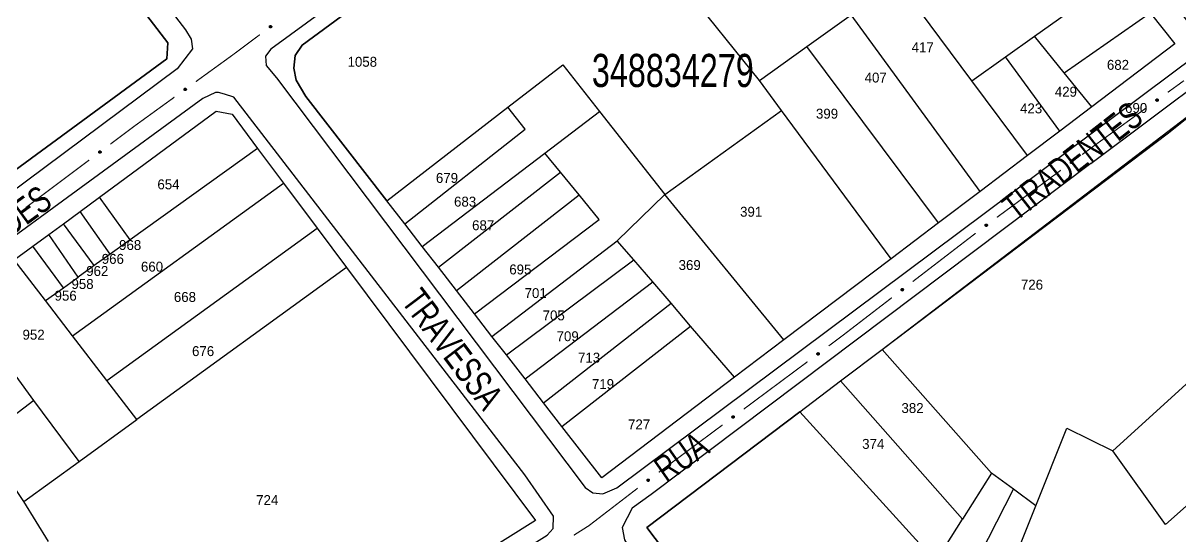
# Model space of a CAD drawing. Extents: x 200123 to 201542, y 4839549 to 4841240.
# Drawn here: x 200892.9 to 201067.7, y 4839793.9 to 4839871.4 of the extents above; entities that cross this region are included whole.
import ezdxf
from ezdxf.enums import TextEntityAlignment as Align

# ---------------------------------------------------------------- set-up
doc = ezdxf.new("R2010")
doc.units = 0
doc.header["$LTSCALE"] = 1.5
doc.header["$MEASUREMENT"] = 0
for name, color, linetype in [('CD_MALHA_LOTES', 7, 'CONTINUOUS'), ('CD_TXT_QUADRA', 2, 'CONTINUOUS'), ('RU-QUADRA', 210, 'CONTINUOUS'), ('SV-EIXO-RUA-PAV', 20, 'CONTINUOUS'), ('SV-RUA-PAVIM', 7, 'CONTINUOUS'), ('SV-TXT-RUA-PAV', 7, 'CONTINUOUS'), ('Th_NmrPort', 1, 'CONTINUOUS')]:
    doc.layers.add(name, color=color, linetype=linetype)
doc.styles.add('ARIAL', font='ARIAL.SHX')

msp = doc.modelspace()

# ---------------------------------------------------------------- linework, layer by layer
at = {"layer": 'CD_MALHA_LOTES', "linetype": 'Continuous', "flags": 128}
for points in [[(200892.38, 4839897.56), (200914.76, 4839868.4)], [(200975.15, 4839897.56), (200935.03, 4839868.02)], [(201036.27, 4839862.67), (201025.14, 4839877.67)], [(201045.74, 4839869.42), (201058.67, 4839878.63)], [(201004.15, 4839862.71), (200992.62, 4839877.06)], [(201011.34, 4839867.84), (201018.03, 4839872.6)], [(201037.52, 4839845.94), (201018.03, 4839872.6)], [(201050.25, 4839863.86), (201063.2, 4839872.93)], [(201063.2, 4839872.93), (201066.95, 4839868.22), (201054.41, 4839858.73)], [(201041.34, 4839866.28), (201045.74, 4839869.42)], [(201050.25, 4839863.86), (201045.74, 4839869.42)], [(200914.76, 4839868.4), (200914.59, 4839865.98)], [(200935.03, 4839868.02), (200933.98, 4839866.49)], [(201004.15, 4839862.71), (201011.34, 4839867.84)], [(201031.24, 4839841.18), (201011.34, 4839867.84)], [(200914.59, 4839865.98), (200836.29, 4839808.57)], [(200933.98, 4839866.49), (200933.79, 4839864.58)], [(200966.12, 4839858.65), (200974.44, 4839865.08)], [(200974.44, 4839865.08), (200979.99, 4839858.03)], [(201036.27, 4839862.67), (201041.34, 4839866.28)], [(201049.57, 4839855.06), (201041.34, 4839866.28)], [(200933.79, 4839864.58), (200934.16, 4839862.77)], [(201054.41, 4839858.73), (201050.25, 4839863.86)], [(200934.16, 4839862.77), (200935.6, 4839860.28)], [(201007.52, 4839858.17), (201004.15, 4839862.71)], [(201044.67, 4839851.36), (201036.27, 4839862.67)], [(200935.6, 4839860.28), (200947.83, 4839844.53)], [(201022.71, 4839822.07), (201073.57, 4839860.83), (201091.34, 4839837.43)], [(200904.41, 4839845.08), (200922.05, 4839858.06), (200924.46, 4839857.59), (200928.32, 4839852.43)], [(200947.83, 4839844.53), (200966.12, 4839858.65)], [(200950.56, 4839841.02), (200968.77, 4839855.37), (200966.12, 4839858.65)], [(200971.73, 4839851.74), (200979.99, 4839858.03)], [(200979.99, 4839858.03), (200989.89, 4839845.47)], [(200989.89, 4839845.47), (201007.52, 4839858.17)], [(201024.07, 4839835.76), (201007.52, 4839858.17)], [(201054.41, 4839858.73), (201049.57, 4839855.06)], [(201049.57, 4839855.06), (201044.67, 4839851.36)], [(200928.32, 4839852.43), (200909.06, 4839838.63)], [(200928.32, 4839852.43), (200932.23, 4839847.2)], [(200953.18, 4839837.64), (200971.73, 4839851.74)], [(200974.08, 4839848.87), (200971.73, 4839851.74)], [(201044.67, 4839851.36), (201037.52, 4839845.94)], [(200955.64, 4839834.47), (200974.08, 4839848.87)], [(200976.9, 4839845.41), (200974.08, 4839848.87)], [(200900.36, 4839824.1), (200932.23, 4839847.2)], [(200932.23, 4839847.2), (200937.3, 4839840.41)], [(201037.52, 4839845.94), (201031.24, 4839841.18)], [(200901.47, 4839842.91), (200904.41, 4839845.08)], [(200909.06, 4839838.63), (200904.41, 4839845.08)], [(200950.56, 4839841.02), (200947.83, 4839844.53)], [(200958.37, 4839830.95), (200976.9, 4839845.41)], [(200961.09, 4839827.45), (200979.92, 4839841.7), (200976.9, 4839845.41)], [(200982.68, 4839838.49), (200989.89, 4839845.47)], [(201007.87, 4839823.49), (200989.89, 4839845.47)], [(200898.95, 4839841.06), (200901.47, 4839842.91)], [(200906.05, 4839836.47), (200901.47, 4839842.91)], [(200896.74, 4839839.43), (200898.95, 4839841.06)], [(200903.63, 4839834.73), (200898.95, 4839841.06)], [(200953.18, 4839837.64), (200950.56, 4839841.02)], [(201031.24, 4839841.18), (201024.07, 4839835.76)], [(200894.36, 4839837.68), (200896.74, 4839839.43)], [(200901.19, 4839832.98), (200896.74, 4839839.43)], [(200905.52, 4839817.39), (200937.3, 4839840.41)], [(200937.3, 4839840.41), (200941.77, 4839834.43)], [(200891.52, 4839835.59), (200894.36, 4839837.68)], [(200898.97, 4839831.39), (200894.36, 4839837.68)], [(200909.06, 4839838.63), (200906.05, 4839836.47)], [(200955.64, 4839834.47), (200953.18, 4839837.64)], [(200963.74, 4839824.04), (200982.68, 4839838.49)], [(200985.18, 4839835.58), (200982.68, 4839838.49)], [(201057.58, 4839806.72), (201091.34, 4839837.43)], [(200896.25, 4839829.44), (200891.52, 4839835.59)], [(200906.05, 4839836.47), (200903.63, 4839834.73)], [(200965.91, 4839821.25), (200985.18, 4839835.58)], [(200988.03, 4839832.26), (200985.18, 4839835.58)], [(201024.07, 4839835.76), (201007.87, 4839823.49)], [(200903.63, 4839834.73), (200901.19, 4839832.98)], [(200941.77, 4839834.43), (200910.08, 4839811.47)], [(200941.77, 4839834.43), (200970.31, 4839796.22)], [(200958.37, 4839830.95), (200955.64, 4839834.47)], [(200898.97, 4839831.39), (200901.19, 4839832.98)], [(200968.74, 4839817.6), (200988.03, 4839832.26)], [(200990.8, 4839829.03), (200988.03, 4839832.26)], [(200896.25, 4839829.44), (200898.97, 4839831.39)], [(200961.09, 4839827.45), (200958.37, 4839830.95)], [(200894.51, 4839814.37), (200883.36, 4839829.59)], [(200900.36, 4839824.1), (200896.25, 4839829.44)], [(200971.53, 4839814), (200990.8, 4839829.03)], [(200993.76, 4839825.6), (200990.8, 4839829.03)], [(200894.51, 4839814.37), (200889.95, 4839810.88), (200886.73, 4839815.45), (200885.66, 4839814.1), (200883.51, 4839816.52), (200884.59, 4839817.32), (200882.71, 4839819.2), (200884.85, 4839820.81), (200880.29, 4839827.25)], [(200963.74, 4839824.04), (200961.09, 4839827.45)], [(200974.32, 4839810.41), (200993.76, 4839825.6)], [(201000.41, 4839817.85), (200993.76, 4839825.6)], [(201099.94, 4839826.19), (201065.56, 4839795.6), (201057.58, 4839806.72)], [(200892.96, 4839799.07), (200876.04, 4839824.2)], [(200905.52, 4839817.39), (200900.36, 4839824.1)], [(200965.91, 4839821.25), (200963.74, 4839824.04)], [(201007.87, 4839823.49), (201000.41, 4839817.85)], [(201016.44, 4839817.32), (201022.71, 4839822.07)], [(201039.25, 4839803.39), (201022.71, 4839822.07)], [(200968.74, 4839817.6), (200965.91, 4839821.25)], [(201000.41, 4839817.85), (200980.34, 4839802.65), (200974.32, 4839810.41)], [(200910.08, 4839811.47), (200905.52, 4839817.39)], [(200971.53, 4839814), (200968.74, 4839817.6)], [(201010.26, 4839812.65), (201016.44, 4839817.32)], [(201034.87, 4839796.44), (201016.44, 4839817.32)], [(200901.36, 4839805.15), (200894.51, 4839814.37)], [(200974.32, 4839810.41), (200971.53, 4839814)], [(201010.26, 4839812.65), (200987.15, 4839795.17), (201003.69, 4839773.34)], [(201030.82, 4839790.01), (201010.26, 4839812.65)], [(200901.36, 4839805.15), (200910.08, 4839811.47)], [(201045.94, 4839798.41), (201050.65, 4839810.18), (201057.58, 4839806.72)], [(200892.96, 4839799.07), (200901.36, 4839805.15)], [(201039.25, 4839803.39), (201034.87, 4839796.44)], [(201042.56, 4839800.93), (201039.25, 4839803.39)], [(201015.55, 4839757.96), (201031.16, 4839778.64), (201042.56, 4839800.93)], [(201045.94, 4839798.41), (201042.56, 4839800.93)], [(200896.7, 4839793.02), (200892.96, 4839799.07)], [(201039.33, 4839781.89), (201045.94, 4839798.41)], [(200970.31, 4839796.22), (200946.59, 4839781.34)], [(201030.82, 4839790.01), (201034.87, 4839796.44)]]:
    msp.add_lwpolyline(points, dxfattribs=at)
at = {"layer": 'RU-QUADRA', "linetype": 'Continuous', "flags": 128}
for points in [[(200805.17, 4839785.02), (200829.2, 4839803.2), (200836.29, 4839808.57), (200914.59, 4839865.98), (200914.76, 4839868.4), (200892.38, 4839897.56), (200862.01, 4839937.12), (200826.49, 4839911.04), (200822.18, 4839907.88), (200816.92, 4839904.02), (200812.01, 4839900.41), (200808.12, 4839897.56), (200807.29, 4839896.95), (200800.98, 4839892.39), (200797.56, 4839889.93)], [(201063.2, 4839872.93), (201066.95, 4839868.22), (201054.41, 4839858.73), (201049.57, 4839855.06), (201044.67, 4839851.36), (201037.52, 4839845.94), (201031.24, 4839841.18), (201024.07, 4839835.76), (201007.87, 4839823.49), (201000.41, 4839817.85), (200980.34, 4839802.65), (200974.32, 4839810.41), (200971.53, 4839814), (200968.74, 4839817.6), (200965.91, 4839821.25), (200963.74, 4839824.04), (200961.09, 4839827.45), (200958.37, 4839830.95), (200955.64, 4839834.47), (200953.18, 4839837.64), (200950.56, 4839841.02), (200947.83, 4839844.53), (200935.6, 4839860.28), (200934.16, 4839862.77), (200933.79, 4839864.58), (200933.98, 4839866.49), (200935.03, 4839868.02), (200975.15, 4839897.56)], [(201073.33, 4839683.26), (201057.22, 4839704.08), (201052.98, 4839709.56), (201032.3, 4839736.3), (201029.44, 4839739.99), (201025.73, 4839744.79), (201021.53, 4839750.22), (201017.55, 4839755.37), (201015.55, 4839757.96), (201011.5, 4839763.21), (201003.69, 4839773.34), (200987.15, 4839795.17), (201010.26, 4839812.65), (201016.44, 4839817.32), (201022.71, 4839822.07), (201065.99, 4839854.79), (201073.57, 4839860.83)], [(200822.74, 4839784.98), (200844.66, 4839801.11), (200849.63, 4839804.77), (200854.61, 4839808.43), (200863.08, 4839814.66), (200870.73, 4839820.29), (200876.04, 4839824.2), (200883.36, 4839829.59), (200891.52, 4839835.59), (200894.36, 4839837.68), (200896.74, 4839839.43), (200898.95, 4839841.06), (200901.47, 4839842.91), (200904.41, 4839845.08), (200922.05, 4839858.06), (200924.46, 4839857.59), (200928.32, 4839852.43), (200932.23, 4839847.2), (200937.3, 4839840.41), (200941.77, 4839834.43), (200970.31, 4839796.22), (200946.59, 4839781.34)]]:
    msp.add_lwpolyline(points, dxfattribs=at)
at = {"layer": 'SV-EIXO-RUA-PAV'}
for points in [[(200930.44476, 4839870.826999), (200930.438418, 4839870.778503), (200930.423051, 4839870.73812), (200930.40054, 4839870.708128), (200930.373736, 4839870.686812), (200930.343859, 4839870.668093), (200930.309573, 4839870.655866), (200930.268513, 4839870.650725), (200930.219821, 4839870.656745), (200930.179487, 4839870.675206), (200930.148902, 4839870.695702), (200930.125066, 4839870.722372), (200930.107367, 4839870.7517), (200930.095844, 4839870.787735), (200930.09104, 4839870.829396), (200930.098279, 4839870.878212), (200930.113616, 4839870.917698), (200930.136152, 4839870.946137), (200930.163115, 4839870.96993), (200930.193846, 4839870.988676), (200930.227571, 4839871.000484), (200930.269526, 4839871.005245), (200930.317613, 4839870.997462), (200930.35717, 4839870.982615), (200930.385917, 4839870.960485), (200930.408745, 4839870.933412), (200930.427885, 4839870.903674), (200930.44161, 4839870.86972), (200930.44476, 4839870.826999)], [(200917.546676, 4839861.357177), (200917.53962, 4839861.30878), (200917.523659, 4839861.268628), (200917.500708, 4839861.238971), (200917.473593, 4839861.218052), (200917.443444, 4839861.199776), (200917.408981, 4839861.188056), (200917.367849, 4839861.18352), (200917.319251, 4839861.190258), (200917.279194, 4839861.209311), (200917.248915, 4839861.230257), (200917.225474, 4839861.257274), (200917.20821, 4839861.286861), (200917.19722, 4839861.323062), (200917.19303, 4839861.364789), (200917.200988, 4839861.413492), (200917.216906, 4839861.452749), (200917.239858, 4839861.480852), (200917.267169, 4839861.504245), (200917.298173, 4839861.522535), (200917.332069, 4839861.533845), (200917.37409, 4839861.537987), (200917.422056, 4839861.529496), (200917.461391, 4839861.514067), (200917.489808, 4839861.491516), (200917.512234, 4839861.464109), (200917.530933, 4839861.434092), (200917.544157, 4839861.39994), (200917.546676, 4839861.357177)], [(201064.089994, 4839859.743303), (201064.097019, 4839859.791705), (201064.112954, 4839859.831867), (201064.135886, 4839859.861538), (201064.162987, 4839859.882475), (201064.193125, 4839859.900771), (201064.22758, 4839859.912513), (201064.268708, 4839859.917075), (201064.317311, 4839859.910369), (201064.35738, 4839859.891341), (201064.387673, 4839859.870416), (201064.411131, 4839859.843413), (201064.428415, 4839859.813838), (201064.439428, 4839859.777644), (201064.443645, 4839859.73592), (201064.435719, 4839859.687211), (201064.419826, 4839859.647944), (201064.396892, 4839859.619827), (201064.369596, 4839859.596415), (201064.338604, 4839859.578105), (201064.304715, 4839859.566774), (201064.262697, 4839859.562604), (201064.214726, 4839859.571064), (201064.175381, 4839859.586468), (201064.146949, 4839859.609001), (201064.124505, 4839859.636393), (201064.105787, 4839859.666398), (201064.092541, 4839859.700542), (201064.089994, 4839859.743303)], [(200904.650431, 4839851.890948), (200904.644196, 4839851.842439), (200904.628919, 4839851.802022), (200904.606474, 4839851.77198), (200904.579718, 4839851.750605), (200904.549882, 4839851.731819), (200904.515623, 4839851.719516), (200904.474575, 4839851.714284), (200904.425869, 4839851.720197), (200904.385495, 4839851.738568), (200904.354865, 4839851.758997), (200904.330969, 4839851.785613), (200904.313206, 4839851.814903), (200904.301603, 4839851.850912), (200904.296707, 4839851.892562), (200904.303837, 4839851.941394), (200904.319087, 4839851.980914), (200904.341559, 4839852.009402), (200904.36847, 4839852.033256), (200904.399159, 4839852.052069), (200904.432858, 4839852.063952), (200904.474803, 4839852.068806), (200904.522906, 4839852.06113), (200904.562497, 4839852.04637), (200904.591293, 4839852.024304), (200904.61418, 4839851.997281), (200904.633386, 4839851.967586), (200904.647187, 4839851.933662), (200904.650431, 4839851.890948)], [(201051.1517, 4839850.329178), (201051.158337, 4839850.377634), (201051.173949, 4839850.417922), (201051.196643, 4839850.447777), (201051.223575, 4839850.46893), (201051.253566, 4839850.487466), (201051.287926, 4839850.499485), (201051.329016, 4839850.504376), (201051.377671, 4839850.498059), (201051.417891, 4839850.479353), (201051.448351, 4839850.458671), (201051.472025, 4839850.431857), (201051.489544, 4839850.402421), (201051.500848, 4839850.366317), (201051.505398, 4839850.324627), (201051.497862, 4839850.275857), (201051.482285, 4839850.236464), (201051.459577, 4839850.208164), (201051.43247, 4839850.184534), (201051.401625, 4839850.165977), (201051.367828, 4839850.154374), (201051.325845, 4839850.149868), (201051.277807, 4839850.157943), (201051.23834, 4839850.173031), (201051.209728, 4839850.195336), (201051.187066, 4839850.222547), (201051.168108, 4839850.252401), (201051.154589, 4839850.286438), (201051.1517, 4839850.329178)], [(201038.271582, 4839840.83694), (201038.278219, 4839840.885396), (201038.293832, 4839840.925685), (201038.316525, 4839840.955539), (201038.343458, 4839840.976692), (201038.373448, 4839840.995229), (201038.407808, 4839841.007247), (201038.448899, 4839841.012138), (201038.497554, 4839841.005822), (201038.537774, 4839840.987115), (201038.568233, 4839840.966433), (201038.591907, 4839840.939619), (201038.609427, 4839840.910183), (201038.62073, 4839840.874079), (201038.625281, 4839840.83239), (201038.617745, 4839840.783619), (201038.602168, 4839840.744226), (201038.579459, 4839840.715926), (201038.552352, 4839840.692297), (201038.521507, 4839840.673739), (201038.487711, 4839840.662136), (201038.445728, 4839840.65763), (201038.39769, 4839840.665706), (201038.358223, 4839840.680794), (201038.329611, 4839840.703098), (201038.306949, 4839840.73031), (201038.28799, 4839840.760164), (201038.274472, 4839840.7942), (201038.271582, 4839840.83694)], [(201025.57509, 4839831.097056), (201025.580737, 4839831.145637), (201025.595524, 4839831.186236), (201025.617604, 4839831.216547), (201025.644099, 4839831.238245), (201025.673705, 4839831.25739), (201025.707813, 4839831.270106), (201025.748795, 4839831.275835), (201025.797568, 4839831.270512), (201025.838162, 4839831.252631), (201025.869037, 4839831.232574), (201025.893253, 4839831.206249), (201025.91137, 4839831.177177), (201025.923407, 4839831.141311), (201025.928807, 4839831.099722), (201025.922268, 4839831.050808), (201025.907498, 4839831.011106), (201025.885372, 4839830.982348), (201025.858752, 4839830.958171), (201025.828293, 4839830.938988), (201025.79474, 4839830.926698), (201025.752857, 4839830.921336), (201025.704664, 4839830.92843), (201025.664898, 4839830.942709), (201025.635837, 4839830.964426), (201025.612624, 4839830.991169), (201025.593061, 4839831.02063), (201025.578851, 4839831.054384), (201025.57509, 4839831.097056)], [(201012.849523, 4839821.402199), (201012.855948, 4839821.450684), (201012.871385, 4839821.49104), (201012.893947, 4839821.520994), (201012.920787, 4839821.542264), (201012.950696, 4839821.560932), (201012.985003, 4839821.5731), (201013.026072, 4839821.578171), (201013.074754, 4839821.572067), (201013.115056, 4839821.553537), (201013.145605, 4839821.532988), (201013.169396, 4839821.506278), (201013.187044, 4839821.476919), (201013.198505, 4839821.440864), (201013.203238, 4839821.399195), (201013.195916, 4839821.350392), (201013.180511, 4839821.310932), (201013.157926, 4839821.282532), (201013.130923, 4839821.258785), (201013.100159, 4839821.240092), (201013.066414, 4839821.228342), (201013.024451, 4839821.223652), (201012.976378, 4839821.231518), (201012.936845, 4839821.246433), (201012.908136, 4839821.268613), (201012.885355, 4839821.295724), (201012.866267, 4839821.325495), (201012.852599, 4839821.359473), (201012.849523, 4839821.402199)], [(201000.011021, 4839811.853751), (201000.017446, 4839811.902236), (201000.032883, 4839811.942592), (201000.055445, 4839811.972545), (201000.082285, 4839811.993816), (201000.112194, 4839812.012483), (201000.146501, 4839812.024652), (201000.18757, 4839812.029722), (201000.236252, 4839812.023619), (201000.276554, 4839812.005088), (201000.307103, 4839811.984539), (201000.330894, 4839811.95783), (201000.348542, 4839811.92847), (201000.360003, 4839811.892416), (201000.364736, 4839811.850747), (201000.357414, 4839811.801944), (201000.342009, 4839811.762483), (201000.319424, 4839811.734084), (201000.292421, 4839811.710336), (201000.261657, 4839811.691644), (201000.227912, 4839811.679893), (201000.185948, 4839811.675204), (201000.137876, 4839811.68307), (201000.098343, 4839811.697985), (201000.069634, 4839811.720164), (201000.046853, 4839811.747276), (201000.027765, 4839811.777047), (201000.014097, 4839811.811024), (201000.011021, 4839811.853751)], [(200987.172519, 4839802.305303), (200987.178944, 4839802.353787), (200987.19438, 4839802.394144), (200987.216943, 4839802.424097), (200987.243783, 4839802.445367), (200987.273692, 4839802.464035), (200987.307999, 4839802.476203), (200987.349068, 4839802.481274), (200987.39775, 4839802.47517), (200987.438052, 4839802.45664), (200987.468601, 4839802.436091), (200987.492392, 4839802.409381), (200987.51004, 4839802.380022), (200987.521501, 4839802.343968), (200987.526234, 4839802.302298), (200987.518911, 4839802.253495), (200987.503507, 4839802.214035), (200987.480922, 4839802.185636), (200987.453919, 4839802.161888), (200987.423155, 4839802.143195), (200987.38941, 4839802.131445), (200987.347446, 4839802.126756), (200987.299374, 4839802.134621), (200987.259841, 4839802.149536), (200987.231132, 4839802.171716), (200987.208351, 4839802.198828), (200987.189263, 4839802.228599), (200987.175595, 4839802.262576), (200987.172519, 4839802.305303)]]:
    msp.add_lwpolyline(points, close=True, dxfattribs=at)
for points in [[(200930.269526, 4839871.005245), (200930.09104, 4839870.829396)], [(200930.291407, 4839870.997831), (200930.095576, 4839870.810797)], [(200930.317613, 4839870.997462), (200930.095844, 4839870.787735)], [(200930.227571, 4839871.000484), (200930.098279, 4839870.878212)], [(200930.245559, 4839870.997664), (200930.100599, 4839870.858816)], [(200930.335053, 4839870.989543), (200930.104768, 4839870.773387)], [(200930.35717, 4839870.982615), (200930.107367, 4839870.7517)], [(200930.207611, 4839870.991474), (200930.110796, 4839870.902185)], [(200930.193846, 4839870.988676), (200930.113616, 4839870.917698)], [(200930.368303, 4839870.97009), (200930.118335, 4839870.739243)], [(200930.385917, 4839870.960485), (200930.125066, 4839870.722372)], [(200930.394991, 4839870.94574), (200930.13683, 4839870.712183)], [(200930.408745, 4839870.933412), (200930.148902, 4839870.695702)], [(200930.415935, 4839870.915399), (200930.169248, 4839870.687001)], [(200930.427885, 4839870.903674), (200930.179487, 4839870.675206)], [(200930.430872, 4839870.883981), (200930.203591, 4839870.668364)], [(200930.44161, 4839870.86972), (200930.219821, 4839870.656745)], [(200930.441436, 4839870.849297), (200930.245866, 4839870.65735)], [(200930.44476, 4839870.826999), (200930.268513, 4839870.650725)], [(200930.440232, 4839870.800723), (200930.294717, 4839870.658056)], [(200930.438418, 4839870.778503), (200930.309573, 4839870.655866)], [(200930.429757, 4839870.755445), (200930.33322, 4839870.668065)], [(200930.423051, 4839870.73812), (200930.343859, 4839870.668093)], [(200917.37409, 4839861.537987), (200917.19303, 4839861.364789)], [(200917.422056, 4839861.529496), (200917.19722, 4839861.323062)], [(200917.395859, 4839861.530251), (200917.197291, 4839861.346125)], [(200917.332069, 4839861.533845), (200917.200988, 4839861.413492)], [(200917.350013, 4839861.53076), (200917.203022, 4839861.394065)], [(200917.439378, 4839861.521321), (200917.205931, 4839861.308584)], [(200917.461391, 4839861.514067), (200917.20821, 4839861.286861)], [(200917.311978, 4839861.525131), (200917.213858, 4839861.437278)], [(200917.298173, 4839861.522535), (200917.216906, 4839861.452749)], [(200917.472337, 4839861.50138), (200917.218993, 4839861.274243)], [(200917.489808, 4839861.491516), (200917.225474, 4839861.257274)], [(200917.498664, 4839861.476639), (200917.237087, 4839861.246913)], [(200917.512234, 4839861.464109), (200917.248915, 4839861.230257)], [(200917.519158, 4839861.445993), (200917.26913, 4839861.221256)], [(200917.530933, 4839861.434092), (200917.279194, 4839861.209311)], [(200917.53363, 4839861.414357), (200917.303195, 4839861.202115)], [(200917.544157, 4839861.39994), (200917.319251, 4839861.190258)], [(200917.543681, 4839861.379522), (200917.345302, 4839861.190479)], [(200917.546676, 4839861.357177), (200917.367849, 4839861.18352)], [(200917.541761, 4839861.330971), (200917.394159, 4839861.190465)], [(200917.53962, 4839861.30878), (200917.408981, 4839861.188056)], [(200917.53062, 4839861.285852), (200917.432805, 4839861.199905)], [(200917.523659, 4839861.268628), (200917.443444, 4839861.199776)], [(201064.089994, 4839859.743303), (201064.268708, 4839859.917075)], [(201064.092541, 4839859.700542), (201064.317311, 4839859.910369)], [(201064.093004, 4839859.72096), (201064.29126, 4839859.910131)], [(201064.094892, 4839859.769512), (201064.242403, 4839859.910114)], [(201064.097019, 4839859.791705), (201064.22758, 4839859.912513)], [(201064.103077, 4839859.686131), (201064.333375, 4839859.898522)], [(201064.105787, 4839859.666398), (201064.35738, 4839859.891341)], [(201064.106004, 4839859.814638), (201064.203763, 4839859.900649)], [(201064.112954, 4839859.831867), (201064.193125, 4839859.900771)], [(201064.11757, 4839859.654505), (201064.367452, 4839859.879403)], [(201064.124505, 4839859.636393), (201064.387673, 4839859.870416)], [(201064.138084, 4839859.623872), (201064.399512, 4839859.853767)], [(201064.146949, 4839859.609001), (201064.411131, 4839859.843413)], [(201064.164426, 4839859.599148), (201064.417624, 4839859.826449)], [(201064.175381, 4839859.586468), (201064.428415, 4839859.813838)], [(201064.197399, 4839859.579228), (201064.430707, 4839859.792116)], [(201064.214726, 4839859.571064), (201064.439428, 4839859.777644)], [(201064.240923, 4839859.570326), (201064.439372, 4839859.754581)], [(201064.262697, 4839859.562604), (201064.443645, 4839859.73592)], [(201064.286769, 4839859.569847), (201064.433672, 4839859.706637)], [(201064.304715, 4839859.566774), (201064.435719, 4839859.687211)], [(201064.324801, 4839859.575501), (201064.422864, 4839859.663417)], [(201064.338604, 4839859.578105), (201064.419826, 4839859.647944)], [(200904.474803, 4839852.068806), (200904.296707, 4839851.892562)], [(200904.4967, 4839852.061441), (200904.301284, 4839851.873973)], [(200904.522906, 4839852.06113), (200904.301603, 4839851.850912)], [(200904.432858, 4839852.063952), (200904.303837, 4839851.941394)], [(200904.450852, 4839852.061172), (200904.3062, 4839851.922004)], [(200904.540364, 4839852.053249), (200904.310559, 4839851.836584)], [(200904.562497, 4839852.04637), (200904.313206, 4839851.814903)], [(200904.412918, 4839852.054898), (200904.316302, 4839851.965395)], [(200904.399159, 4839852.052069), (200904.319087, 4839851.980914)], [(200904.573657, 4839852.03387), (200904.324201, 4839851.80247)], [(200904.591293, 4839852.024304), (200904.330969, 4839851.785613)], [(200904.600399, 4839852.009579), (200904.342756, 4839851.775451)], [(200904.61418, 4839851.997281), (200904.354865, 4839851.758997)], [(200904.62141, 4839851.979285), (200904.375229, 4839851.75034)], [(200904.633386, 4839851.967586), (200904.385495, 4839851.738568)], [(200904.636417, 4839851.9479), (200904.409614, 4839851.73178)], [(200904.647187, 4839851.933662), (200904.425869, 4839851.720197)], [(200904.647057, 4839851.91324), (200904.451913, 4839851.72086)], [(200904.650431, 4839851.890948), (200904.474575, 4839851.714284)], [(200904.645961, 4839851.864663), (200904.500763, 4839851.721674)], [(200904.644196, 4839851.842439), (200904.515623, 4839851.719516)], [(200904.635587, 4839851.819362), (200904.539243, 4839851.731768)], [(200904.628919, 4839851.802022), (200904.549882, 4839851.731819)], [(201051.1517, 4839850.329178), (201051.329016, 4839850.504376)], [(201051.154589, 4839850.286438), (201051.377671, 4839850.498059)], [(201051.154888, 4839850.306859), (201051.351623, 4839850.497612)], [(201051.156387, 4839850.355425), (201051.302768, 4839850.497204)], [(201051.158337, 4839850.377634), (201051.287926, 4839850.499485)], [(201051.16524, 4839850.272112), (201051.39383, 4839850.486342)], [(201051.167138, 4839850.400639), (201051.264205, 4839850.487429)], [(201051.168108, 4839850.252401), (201051.417891, 4839850.479353)], [(201051.173949, 4839850.417922), (201051.253566, 4839850.487466)], [(201051.179986, 4839850.240603), (201051.428059, 4839850.467496)], [(201051.187066, 4839850.222547), (201051.448351, 4839850.458671)], [(201051.200745, 4839850.210136), (201051.460322, 4839850.442117)], [(201051.209728, 4839850.195336), (201051.472025, 4839850.431857)], [(201051.227284, 4839850.185623), (201051.478653, 4839850.414945)], [(201051.23834, 4839850.173031), (201051.489544, 4839850.402421)], [(201051.260415, 4839850.165968), (201051.492011, 4839850.380719)], [(201051.277807, 4839850.157943), (201051.500848, 4839850.366317)], [(201051.304009, 4839850.157415), (201051.500976, 4839850.343254)], [(201051.325845, 4839850.149868), (201051.505398, 4839850.324627)], [(201051.349858, 4839850.157303), (201051.49566, 4839850.295266)], [(201051.367828, 4839850.154374), (201051.497862, 4839850.275857)], [(201051.387843, 4839850.163262), (201051.485199, 4839850.25196)], [(201051.401625, 4839850.165977), (201051.482285, 4839850.236464)], [(201038.271582, 4839840.83694), (201038.448899, 4839841.012138)], [(201038.274472, 4839840.7942), (201038.497554, 4839841.005822)], [(201038.274771, 4839840.814621), (201038.471505, 4839841.005375)], [(201038.27627, 4839840.863188), (201038.42265, 4839841.004966)], [(201038.278219, 4839840.885396), (201038.407808, 4839841.007247)], [(201038.285123, 4839840.779874), (201038.513712, 4839840.994104)], [(201038.28702, 4839840.908401), (201038.384087, 4839840.995192)], [(201038.28799, 4839840.760164), (201038.537774, 4839840.987115)], [(201038.293832, 4839840.925685), (201038.373448, 4839840.995229)], [(201038.299868, 4839840.748366), (201038.547941, 4839840.975258)], [(201038.306949, 4839840.73031), (201038.568233, 4839840.966433)], [(201038.320627, 4839840.717898), (201038.580205, 4839840.94988)], [(201038.329611, 4839840.703098), (201038.591907, 4839840.939619)], [(201038.347167, 4839840.693386), (201038.598535, 4839840.922707)], [(201038.358223, 4839840.680794), (201038.609427, 4839840.910183)], [(201038.380298, 4839840.673731), (201038.611894, 4839840.888481)], [(201038.39769, 4839840.665706), (201038.62073, 4839840.874079)], [(201038.423892, 4839840.665178), (201038.620858, 4839840.851016)], [(201038.445728, 4839840.65763), (201038.625281, 4839840.83239)], [(201038.469741, 4839840.665066), (201038.615543, 4839840.803028)], [(201038.487711, 4839840.662136), (201038.617745, 4839840.783619)], [(201038.507726, 4839840.671024), (201038.605082, 4839840.759723)], [(201038.521507, 4839840.673739), (201038.602168, 4839840.744226)], [(201025.57509, 4839831.097056), (201025.748795, 4839831.275835)], [(201025.578733, 4839831.074807), (201025.771535, 4839831.269534)], [(201025.578851, 4839831.054384), (201025.797568, 4839831.270512)], [(201025.579241, 4839831.123393), (201025.722698, 4839831.268129)], [(201025.580737, 4839831.145637), (201025.707813, 4839831.270106)], [(201025.589066, 4839831.168817), (201025.684343, 4839831.25757)], [(201025.589792, 4839831.040278), (201025.813963, 4839831.259127)], [(201025.593061, 4839831.02063), (201025.838162, 4839831.252631)], [(201025.595524, 4839831.186236), (201025.673705, 4839831.25739)], [(201025.605177, 4839831.009077), (201025.848569, 4839831.240984)], [(201025.612624, 4839830.991169), (201025.869037, 4839831.232574)], [(201025.626553, 4839830.979039), (201025.881344, 4839831.216268)], [(201025.635837, 4839830.964426), (201025.893253, 4839831.206249)], [(201025.653588, 4839830.955073), (201025.900225, 4839831.189476)], [(201025.664898, 4839830.942709), (201025.91137, 4839831.177177)], [(201025.687112, 4839830.936098), (201025.914279, 4839831.155529)], [(201025.704664, 4839830.92843), (201025.923407, 4839831.141311)], [(201025.730872, 4839830.928436), (201025.924006, 4839831.118255)], [(201025.752857, 4839830.921336), (201025.928807, 4839831.099722)], [(201025.776714, 4839830.92926), (201025.919671, 4839831.070168)], [(201025.79474, 4839830.926698), (201025.922268, 4839831.050808)], [(201025.814569, 4839830.935992), (201025.910095, 4839831.026658)], [(201025.828293, 4839830.938988), (201025.907498, 4839831.011106)], [(201012.849523, 4839821.402199), (201013.026072, 4839821.578171)], [(201012.852599, 4839821.359473), (201013.074754, 4839821.572067)], [(201012.852809, 4839821.379895), (201013.048708, 4839821.571506)], [(201012.854096, 4839821.428467), (201012.999855, 4839821.570884)], [(201012.855948, 4839821.450684), (201012.985003, 4839821.5731)], [(201012.863313, 4839821.345193), (201013.090964, 4839821.56042)], [(201012.864648, 4839821.473727), (201012.961335, 4839821.560941)], [(201012.866267, 4839821.325495), (201013.115056, 4839821.553537)], [(201012.871385, 4839821.49104), (201012.950696, 4839821.560932)], [(201012.878196, 4839821.313749), (201013.125275, 4839821.541724)], [(201012.885355, 4839821.295724), (201013.145605, 4839821.532988)], [(201012.899088, 4839821.283373), (201013.157649, 4839821.516487)], [(201012.908136, 4839821.268613), (201013.169396, 4839821.506278)], [(201012.925735, 4839821.258977), (201013.176098, 4839821.489395)], [(201012.936845, 4839821.246433), (201013.187044, 4839821.476919)], [(201012.958951, 4839821.239467), (201013.189606, 4839821.455227)], [(201012.976378, 4839821.231518), (201013.198505, 4839821.440864)], [(201013.002582, 4839821.231104), (201013.198734, 4839821.417802)], [(201013.024451, 4839821.223652), (201013.203238, 4839821.399195)], [(201013.048431, 4839821.231193), (201013.193629, 4839821.369791)], [(201013.066414, 4839821.228342), (201013.195916, 4839821.350392)], [(201013.08639, 4839821.237317), (201013.183357, 4839821.32644)], [(201013.100159, 4839821.240092), (201013.180511, 4839821.310932)], [(201000.011021, 4839811.853751), (201000.18757, 4839812.029722)], [(201000.014097, 4839811.811024), (201000.236252, 4839812.023619)], [(201000.014307, 4839811.831446), (201000.210206, 4839812.023058)], [(201000.015594, 4839811.880019), (201000.161353, 4839812.022436)], [(201000.017446, 4839811.902236), (201000.146501, 4839812.024652)], [(201000.024811, 4839811.796745), (201000.252462, 4839812.011972)], [(201000.026146, 4839811.925279), (201000.122833, 4839812.012493)], [(201000.027765, 4839811.777047), (201000.276554, 4839812.005088)], [(201000.032883, 4839811.942592), (201000.112194, 4839812.012483)], [(201000.039694, 4839811.765301), (201000.286773, 4839811.993276)], [(201000.046853, 4839811.747276), (201000.307103, 4839811.984539)], [(201000.060586, 4839811.734924), (201000.319147, 4839811.968038)], [(201000.069634, 4839811.720164), (201000.330894, 4839811.95783)], [(201000.087233, 4839811.710528), (201000.337596, 4839811.940946)], [(201000.098343, 4839811.697985), (201000.348542, 4839811.92847)], [(201000.120449, 4839811.691018), (201000.351104, 4839811.906779)], [(201000.137876, 4839811.68307), (201000.360003, 4839811.892416)], [(201000.16408, 4839811.682656), (201000.360232, 4839811.869354)], [(201000.185948, 4839811.675204), (201000.364736, 4839811.850747)], [(201000.209929, 4839811.682744), (201000.355127, 4839811.821343)], [(201000.227912, 4839811.679893), (201000.357414, 4839811.801944)], [(201000.247888, 4839811.688869), (201000.344855, 4839811.777992)], [(201000.261657, 4839811.691644), (201000.342009, 4839811.762483)], [(200987.172519, 4839802.305303), (200987.349068, 4839802.481274)], [(200987.175595, 4839802.262576), (200987.39775, 4839802.47517)], [(200987.175805, 4839802.282998), (200987.371704, 4839802.47461)], [(200987.177092, 4839802.33157), (200987.322851, 4839802.473987)], [(200987.178944, 4839802.353787), (200987.307999, 4839802.476203)], [(200987.186309, 4839802.248297), (200987.41396, 4839802.463523)], [(200987.187644, 4839802.37683), (200987.284331, 4839802.464045)], [(200987.189263, 4839802.228599), (200987.438052, 4839802.45664)], [(200987.19438, 4839802.394144), (200987.273692, 4839802.464035)], [(200987.201192, 4839802.216853), (200987.448271, 4839802.444828)], [(200987.208351, 4839802.198828), (200987.468601, 4839802.436091)], [(200987.222084, 4839802.186476), (200987.480645, 4839802.41959)], [(200987.231132, 4839802.171716), (200987.492392, 4839802.409381)], [(200987.248731, 4839802.16208), (200987.499094, 4839802.392498)], [(200987.259841, 4839802.149536), (200987.51004, 4839802.380022)], [(200987.281947, 4839802.14257), (200987.512602, 4839802.35833)], [(200987.299374, 4839802.134621), (200987.521501, 4839802.343968)], [(200987.325578, 4839802.134207), (200987.52173, 4839802.320906)], [(200987.347446, 4839802.126756), (200987.526234, 4839802.302298)], [(200987.371427, 4839802.134296), (200987.516625, 4839802.272895)], [(200987.38941, 4839802.131445), (200987.518911, 4839802.253495)], [(200987.409385, 4839802.14042), (200987.506353, 4839802.229544)], [(200987.423155, 4839802.143195), (200987.503507, 4839802.214035)]]:
    msp.add_lwpolyline(points, dxfattribs=at)
at = {"layer": 'SV-EIXO-RUA-PAV', "const_width": 0.18}
for points in [[(200928.661009, 4839869.632965), (200924.654101, 4839866.642198)], [(200924.41, 4839866.46), (200918.985968, 4839862.534665)], [(200924.654101, 4839866.642198), (200924.41, 4839866.46)], [(201065.8904, 4839860.912073), (201068.319602, 4839862.672465)], [(200915.745515, 4839860.189571), (200910.074722, 4839856.085657)], [(201054.31, 4839852.52), (201062.651464, 4839858.564884)], [(200909.68, 4839855.8), (200906.069547, 4839853.092675)], [(200910.074722, 4839856.085657), (200909.68, 4839855.8)], [(201052.942685, 4839851.512333), (201053.747692, 4839852.105597)], [(201053.747692, 4839852.105597), (201054.31, 4839852.52)], [(200902.869329, 4839850.692967), (200893.268672, 4839843.493842)], [(201040.062568, 4839842.020095), (201049.722656, 4839849.139273)], [(201027.341563, 4839832.316505), (201036.85439, 4839839.631293)], [(201016.5, 4839823.98), (201024.170621, 4839829.878242)], [(201014.63532, 4839822.593171), (201016.240132, 4839823.786727)], [(201016.240132, 4839823.786727), (201016.5, 4839823.98)], [(201001.796818, 4839813.044723), (201011.425694, 4839820.206059)], [(200988.958316, 4839803.496275), (200998.587192, 4839810.657611)], [(200978.4, 4839795.44), (200985.758481, 4839801.096213)], [(200976.103795, 4839793.984145), (200977.792904, 4839795.055085)], [(200977.792904, 4839795.055085), (200978.4, 4839795.44)]]:
    msp.add_lwpolyline(points, dxfattribs=at)
at = {"layer": 'SV-RUA-PAVIM', "linetype": 'Continuous'}
for points in [[(200896.57, 4839897.57, 2.71), (200917.41, 4839870.34, 3.75), (200918.28, 4839868.94, 3.75), (200918.48, 4839867.51, 3.75), (200916.17, 4839864.45, 3.75), (200867.61, 4839828.32, 3.53), (200830.74, 4839801.68, 3.45), (200787.05, 4839769.5, 3.38), (200786.34, 4839769.51, 3.38), (200786.33, 4839769.51, 3.38), (200759.56, 4839810.72, 3.38), (200757.12, 4839809.15, 3.38)], [(200971.59, 4839897.57, 3.67), (200930.33, 4839867.41, 3.67), (200929.5, 4839866.39, 3.67), (200929.62, 4839864.98, 3.67), (200931.15, 4839863.11, 3.67), (200977.8, 4839801.18, 4.24), (200979, 4839800.38, 4.24), (200980.49, 4839800.25, 4.24), (200982.61, 4839801.16, 4.24), (201070.18, 4839866.55, 5.48), (201070.48, 4839867.86, 5.48), (201070.6, 4839869.49, 5.48), (201048.68, 4839897.57, 6.19)], [(201054.27, 4839850.16, 5.43), (201072.27, 4839863.67, 6.07), (201074.26, 4839863.92, 6.07), (201075.43, 4839862.97, 6.07), (201101.73, 4839829.2, 8.17), (201146.08, 4839772.09, 11.15), (201159.21, 4839755.57, 11.76)], [(200860.41, 4839724.18, 3.48), (200972.08, 4839793.98, 3.76), (200972.98, 4839795.02, 3.77), (200973.06, 4839796.88, 3.83), (200968.72, 4839803.09, 3.84), (200924.74, 4839860.2, 3.75), (200923.29, 4839860.62, 3.76), (200922.42, 4839860.88, 3.76), (200921.95, 4839860.89, 3.76), (200921.94, 4839860.89, 3.76), (200921.93, 4839860.89, 3.76), (200920.04, 4839859.97, 3.76), (200868.74, 4839822.52, 3.37), (200829.3, 4839793.18, 3.54)], [(201054.27, 4839850.16, 5.43), (200987.81, 4839800.12, 4.12), (200984.95, 4839798.06, 3.96), (200983.43, 4839795.15, 3.69), (200983.78, 4839793.27, 3.69), (200984.58, 4839791.96, 3.69), (200985.15, 4839791.08, 3.69), (201032.87, 4839729.75, 5.56), (201081.77, 4839667.15, 7.22), (201114.29, 4839625.42, 9.06), (201129.09, 4839606.78, 10.74), (201131.64, 4839607.3, 10.74), (201158.01, 4839633.24, 11.83), (201159.21, 4839634.34, 11.83)]]:
    msp.add_polyline3d(points, dxfattribs=at)

# ---------------------------------------------------------------- texts
at = {"layer": 'CD_TXT_QUADRA', "style": 'ARIAL', "width": 0.7}
msp.add_text('348834279', height=5, dxfattribs=at).set_placement((200978.84, 4839861.72))
at = {"layer": 'SV-TXT-RUA-PAV', "style": 'ARIAL', "width": 0.7}
for s, rotation, p in [('TIRADENTES', 38, (201042.92, 4839841.32)), ('ARISTIDES', 36, (200880.84, 4839831.68)), ('TRAVESSA', 307, (200949.92, 4839829.26)), ('RUA', 35, (200990.11, 4839801.83))]:
    msp.add_text(s, height=4, rotation=rotation, dxfattribs=at).set_placement(p)
at = {"layer": 'Th_NmrPort', "color": 1}
for s, p in [('417', (201027.169912, 4839867.719426)), ('1058', (200941.911255, 4839865.527555)), ('682', (201056.686076, 4839865.063458)), ('407', (201020.062573, 4839863.143734)), ('429', (201048.809912, 4839860.999426)), ('399', (201012.712573, 4839857.683734)), ('423', (201043.559912, 4839858.479426)), ('690', (201059.434517, 4839858.549695)), ('654', (200913.169887, 4839847.005979)), ('679', (200955.26415, 4839847.976965)), ('683', (200958.00415, 4839844.396965)), ('391', (201001.238298, 4839842.865609)), ('687', (200960.73415, 4839840.826965)), ('968', (200907.37825, 4839837.839187)), ('966', (200904.76039, 4839835.744899)), ('660', (200910.68292, 4839834.571146)), ('369', (200991.951387, 4839834.814437)), ('962', (200902.404317, 4839833.912398)), ('695', (200966.356897, 4839834.14676)), ('958', (200900.179136, 4839831.949003)), ('726', (201043.686897, 4839831.85676)), ('956', (200897.626723, 4839830.181948)), ('668', (200915.656853, 4839829.989892)), ('701', (200968.666897, 4839830.57676)), ('705', (200971.396897, 4839827.20676)), ('952', (200892.783683, 4839824.291764)), ('709', (200973.506897, 4839824.05676)), ('676', (200918.405606, 4839821.809081)), ('713', (200976.745563, 4839820.821387)), ('719', (200978.845563, 4839816.831387)), ('382', (201025.632086, 4839813.208305)), ('727', (200984.305563, 4839810.731387)), ('374', (201019.692086, 4839807.788305)), ('724', (200928.091686, 4839799.295488))]:
    msp.add_text(s, height=1.5, dxfattribs=at).set_placement(p, align=Align.MIDDLE_LEFT)

doc.saveas('drawing.dxf')
